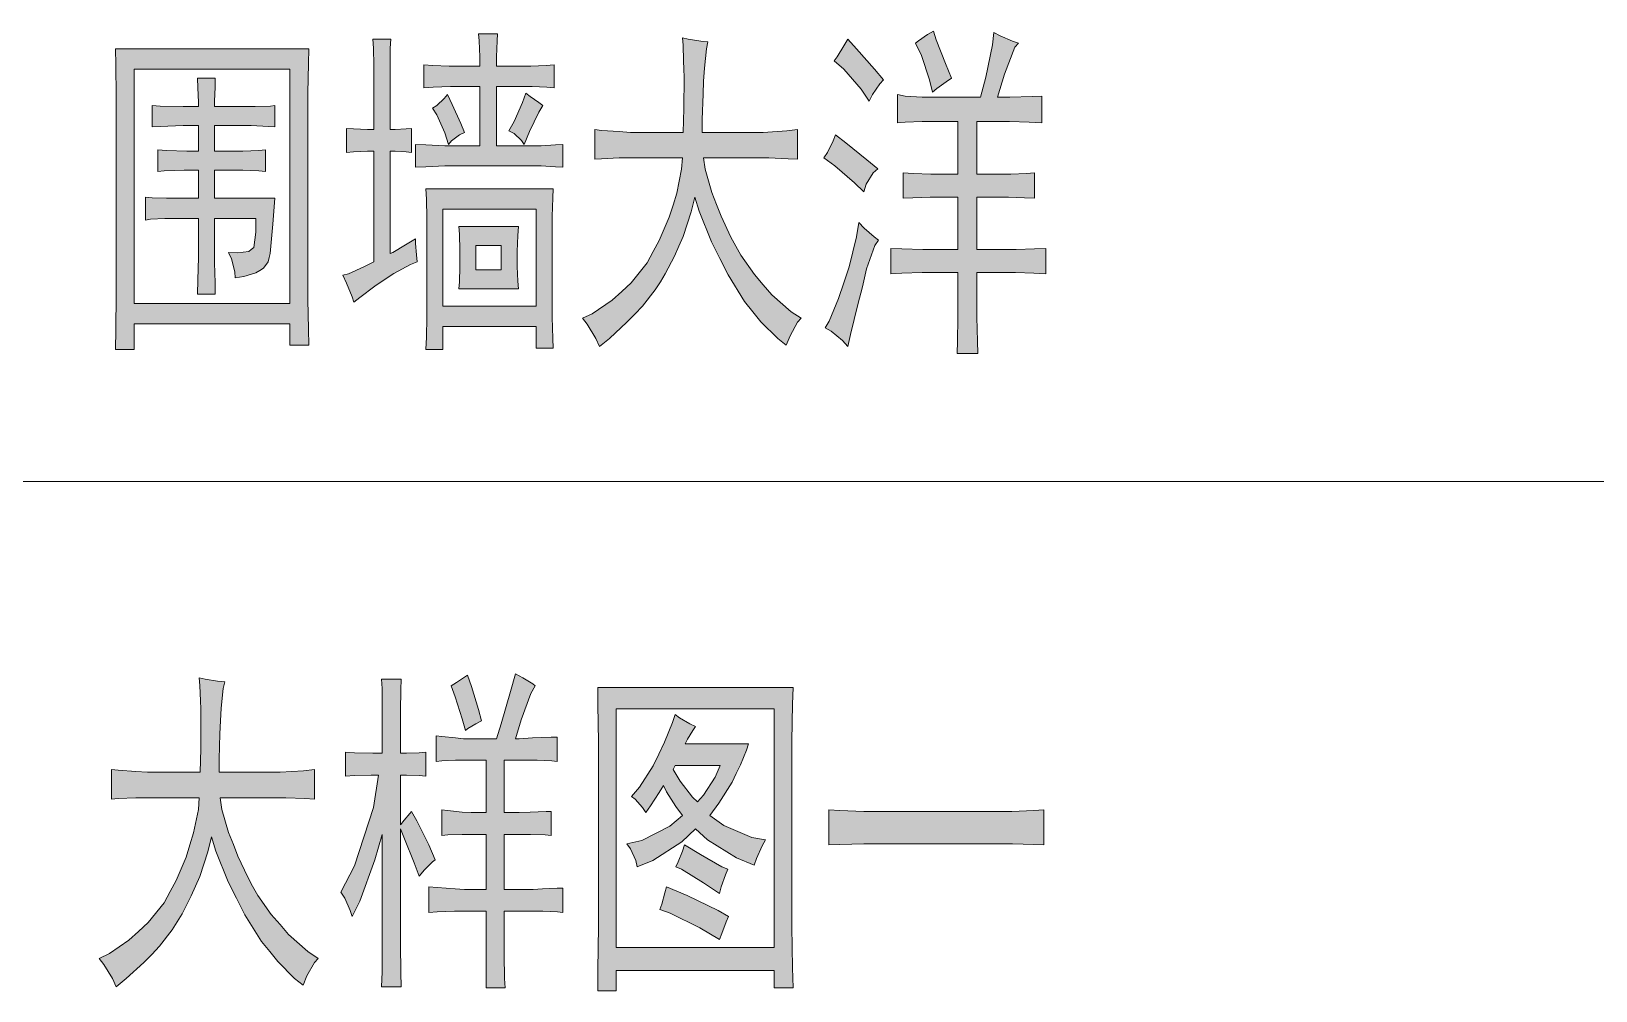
# Model space of a CAD drawing. Header units: millimetres. Extents: x 0 to 207, y 0 to 293.
# Drawn here: x 74.85 to 94.12, y 182.17 to 193.99 of the extents above; entities that cross this region are included whole.
import ezdxf

# ---------------------------------------------------------------- set-up
doc = ezdxf.new("R2010")
doc.units = ezdxf.units.MM

msp = doc.modelspace()

# ---------------------------------------------------------------- hatches: boundary and pattern name
h = msp.add_hatch(color=0)
h.dxf.hatch_style = 2
h.paths.add_polyline_path([(79.607833, 191.149111), (79.523167, 191.117361), (79.318556, 191.004472), (79.202139, 190.926861), (79.085722, 190.84925), (78.89875, 190.711667), (78.828194, 190.651694), (78.807028, 190.718722), (78.736472, 190.884528), (78.690611, 190.983306), (78.761167, 191.000944), (78.951667, 191.085611), (79.075139, 191.149111), (79.075139, 192.510833), (78.994, 192.510833), (78.824667, 192.503778), (78.736472, 192.496722), (78.736472, 192.793056), (78.824667, 192.786), (78.994, 192.778944), (79.075139, 192.778944), (79.075139, 193.459806), (79.075139, 193.565639), (79.068083, 193.780833), (79.061028, 193.890194), (79.283278, 193.890194), (79.276222, 193.780833), (79.272694, 193.565639), (79.272694, 193.459806), (79.272694, 192.778944), (79.336194, 192.778944), (79.47025, 192.786), (79.537278, 192.793056), (79.537278, 192.496722), (79.47025, 192.503778), (79.336194, 192.510833), (79.272694, 192.510833), (79.272694, 191.251417), (79.307972, 191.265528), (79.463194, 191.35725), (79.586667, 191.431333), (79.586667, 191.374889), (79.59725, 191.233778)])
h = msp.add_hatch(color=0)
h.dxf.hatch_style = 2
h.paths.add_polyline_path([(80.376889, 193.558583), (80.376889, 193.675), (80.369833, 193.872556), (80.362778, 193.957222), (80.595611, 193.957222), (80.592083, 193.872556), (80.585028, 193.675), (80.585028, 193.558583), (80.923694, 193.558583), (81.008361, 193.558583), (81.195333, 193.565639), (81.294111, 193.576222), (81.294111, 193.294), (81.202389, 193.301056), (81.022472, 193.308111), (80.934278, 193.308111), (80.585028, 193.308111), (80.585028, 192.577861), (81.050694, 192.577861), (81.135361, 192.577861), (81.31175, 192.588444), (81.399944, 192.5955), (81.399944, 192.313278), (81.31175, 192.320333), (81.135361, 192.330917), (81.050694, 192.330917), (80.048806, 192.330917), (79.9465, 192.330917), (79.713667, 192.320333), (79.586667, 192.313278), (79.586667, 192.5955), (79.713667, 192.588444), (79.9465, 192.577861), (80.048806, 192.577861), (80.376889, 192.577861), (80.376889, 193.308111), (80.108778, 193.308111), (80.017056, 193.308111), (79.805389, 193.301056), (79.688972, 193.294), (79.688972, 193.576222), (79.801861, 193.565639), (80.002944, 193.558583), (80.098194, 193.558583)])
h = msp.add_hatch(color=0)
h.dxf.hatch_style = 2
h.paths.add_polyline_path([(82.885139, 192.743667), (82.892194, 193.036472), (82.895722, 193.424528), (82.892194, 193.523306), (82.888667, 193.625611), (82.881611, 193.816111), (82.874556, 193.907833), (82.945111, 193.890194), (83.100333, 193.8655), (83.188528, 193.858444), (83.170889, 193.773778), (83.146194, 193.533889), (83.135611, 193.375139), (83.128556, 193.216389), (83.117972, 192.902417), (83.117972, 192.743667), (83.710639, 192.743667), (83.869389, 192.743667), (84.158667, 192.761306), (84.292722, 192.778944), (84.292722, 192.412056), (84.176306, 192.419111), (83.939944, 192.429694), (83.816472, 192.429694), (83.132083, 192.429694), (83.15325, 192.288583), (83.234389, 192.002833), (83.294361, 191.854667), (83.350806, 191.710028), (83.47075, 191.4525), (83.530722, 191.343139), (83.594222, 191.23025), (83.760028, 190.993889), (83.869389, 190.866889), (83.975222, 190.743417), (84.211583, 190.535278), (84.338583, 190.454139), (84.292722, 190.40475), (84.201, 190.238944), (84.151611, 190.122528), (84.049306, 190.203667), (83.841167, 190.411806), (83.742389, 190.535278), (83.640083, 190.662278), (83.435472, 190.990361), (83.333167, 191.191444), (83.230861, 191.396056), (83.079167, 191.773528), (83.02625, 191.946389), (82.980389, 191.766472), (82.881611, 191.463083), (82.828694, 191.343139), (82.775778, 191.219667), (82.662889, 191.000944), (82.602917, 190.902167), (82.539417, 190.803389), (82.384194, 190.602306), (82.288944, 190.503528), (82.190167, 190.40475), (81.974972, 190.203667), (81.8515, 190.104889), (81.805639, 190.203667), (81.699806, 190.380056), (81.643361, 190.454139), (81.763306, 190.510583), (82.006722, 190.676389), (82.126667, 190.78575), (82.243083, 190.891583), (82.440639, 191.138528), (82.514722, 191.276111), (82.588806, 191.413694), (82.712278, 191.699444), (82.758139, 191.847611), (82.804, 191.995778), (82.863972, 192.288583), (82.874556, 192.429694), (82.236028, 192.429694), (82.094917, 192.429694), (81.876194, 192.419111), (81.795056, 192.412056), (81.795056, 192.778944), (81.876194, 192.768361), (82.094917, 192.75425), (82.236028, 192.743667)])
h = msp.add_hatch(color=0)
h.dxf.hatch_style = 2
h.paths.add_polyline_path([(84.910083, 193.890194), (85.019444, 193.773778), (85.241694, 193.523306), (85.351056, 193.392778), (85.305194, 193.343389), (85.217, 193.209333), (85.174667, 193.128194), (85.075889, 193.276361), (84.860694, 193.523306), (84.744278, 193.625611), (84.779556, 193.675), (84.860694, 193.809056)])
h = msp.add_hatch(color=0)
h.dxf.hatch_style = 2
h.paths.add_polyline_path([(86.546972, 193.177583), (86.610472, 193.424528), (86.691611, 193.823167), (86.70925, 193.974861), (86.786861, 193.932528), (86.938556, 193.8655), (87.012639, 193.840806), (86.966778, 193.791417), (86.839778, 193.459806), (86.755111, 193.177583), (86.906806, 193.177583), (87.181972, 193.184639), (87.301917, 193.191694), (87.301917, 192.860083), (87.146694, 192.870667), (86.903278, 192.877722), (86.815083, 192.877722), (86.501111, 192.877722), (86.501111, 192.228611), (86.825667, 192.228611), (86.920917, 192.228611), (87.111417, 192.239194), (87.210194, 192.24625), (87.210194, 191.932278), (87.086722, 191.939333), (86.889167, 191.946389), (86.815083, 191.946389), (86.501111, 191.946389), (86.501111, 191.300806), (86.896222, 191.300806), (86.984417, 191.300806), (87.210194, 191.307861), (87.351306, 191.314917), (87.351306, 191.000944), (87.203139, 191.008), (86.977361, 191.018583), (86.896222, 191.018583), (86.501111, 191.018583), (86.501111, 190.619944), (86.501111, 190.46825), (86.508167, 190.171917), (86.511694, 190.020222), (86.257694, 190.020222), (86.261222, 190.171917), (86.268278, 190.461194), (86.268278, 190.602306), (86.268278, 191.018583), (85.943722, 191.018583), (85.827306, 191.018583), (85.576833, 191.008), (85.442778, 191.000944), (85.442778, 191.314917), (85.576833, 191.307861), (85.834361, 191.300806), (85.954306, 191.300806), (86.268278, 191.300806), (86.268278, 191.946389), (86.024861, 191.946389), (85.926083, 191.946389), (85.710889, 191.939333), (85.594472, 191.932278), (85.594472, 192.24625), (85.717944, 192.239194), (85.933139, 192.228611), (86.024861, 192.228611), (86.268278, 192.228611), (86.268278, 192.877722), (85.943722, 192.877722), (85.827306, 192.877722), (85.619167, 192.870667), (85.523917, 192.860083), (85.523917, 193.209333), (85.619167, 193.191694), (85.827306, 193.177583), (85.943722, 193.177583)])
h = msp.add_hatch(color=0)
h.dxf.hatch_style = 2
h.paths.add_polyline_path([(85.964889, 193.988972), (86.000167, 193.883139), (86.113056, 193.590333), (86.187139, 193.410417), (86.123639, 193.368083), (86.007222, 193.283417), (85.954306, 193.241083), (85.919028, 193.392778), (85.816722, 193.692639), (85.746167, 193.840806), (85.781444, 193.872556), (85.890806, 193.950167)])
h = msp.add_hatch(color=0)
h.paths.add_polyline_path([(78.270806, 193.773778), (78.267278, 193.590333), (78.260222, 193.226972), (78.260222, 193.043528), (78.260222, 190.852778), (78.260222, 190.686972), (78.267278, 190.320083), (78.270806, 190.122528), (78.037972, 190.122528), (78.037972, 190.387111), (76.122389, 190.387111), (76.122389, 190.069611), (75.889556, 190.069611), (75.896611, 190.313028), (75.900139, 190.743417), (75.900139, 190.933917), (75.900139, 193.011778), (75.900139, 193.191694), (75.896611, 193.576222), (75.889556, 193.773778)])
h.paths.add_polyline_path([(78.037972, 190.637583), (78.037972, 193.523306), (76.122389, 193.523306), (76.122389, 190.637583)])
h = msp.add_hatch(color=0)
h.dxf.hatch_style = 2
h.paths.add_polyline_path([(76.912611, 193.061167), (76.912611, 193.117611), (76.905556, 193.294), (76.902028, 193.410417), (77.12075, 193.410417), (77.117222, 193.301056), (77.110167, 193.128194), (77.110167, 193.061167), (77.47, 193.061167), (77.611111, 193.061167), (77.801611, 193.068222), (77.854528, 193.075278), (77.854528, 192.810694), (77.776917, 192.81775), (77.561722, 192.828333), (77.424139, 192.828333), (77.110167, 192.828333), (77.110167, 192.510833), (77.343, 192.510833), (77.459417, 192.510833), (77.656972, 192.521417), (77.738111, 192.528472), (77.738111, 192.263889), (77.656972, 192.270944), (77.459417, 192.278), (77.343, 192.278), (77.110167, 192.278), (77.110167, 191.932278), (77.854528, 191.932278), (77.829833, 191.614778), (77.794556, 191.251417), (77.783972, 191.202028), (77.773389, 191.149111), (77.713417, 191.0715), (77.667556, 191.043278), (77.621694, 191.015056), (77.47, 190.969194), (77.364167, 190.951556), (77.360639, 191.025639), (77.318306, 191.184389), (77.283028, 191.265528), (77.395917, 191.258472), (77.5335, 191.276111), (77.561722, 191.300806), (77.593472, 191.3255), (77.621694, 191.516), (77.621694, 191.681806), (77.110167, 191.681806), (77.110167, 191.233778), (77.110167, 191.135), (77.117222, 190.891583), (77.12075, 190.750472), (76.902028, 190.750472), (76.905556, 190.926861), (76.912611, 191.202028), (76.912611, 191.300806), (76.912611, 191.681806), (76.609222, 191.681806), (76.499861, 191.681806), (76.323472, 191.67475), (76.259972, 191.664167), (76.259972, 191.946389), (76.341111, 191.939333), (76.5175, 191.932278), (76.609222, 191.932278), (76.912611, 191.932278), (76.912611, 192.278), (76.736222, 192.278), (76.489278, 192.270944), (76.411667, 192.263889), (76.411667, 192.528472), (76.5175, 192.521417), (76.767972, 192.510833), (76.912611, 192.510833), (76.912611, 192.828333), (76.725639, 192.828333), (76.439889, 192.81775), (76.341111, 192.810694), (76.341111, 193.075278), (76.439889, 193.068222), (76.725639, 193.061167)])
h = msp.add_hatch(color=0)
h.dxf.hatch_style = 2
h.paths.add_polyline_path([(79.992361, 192.5955), (79.9465, 192.736611), (79.847722, 192.958861), (79.794806, 193.043528), (79.847722, 193.075278), (79.939444, 193.159944), (79.981778, 193.209333), (80.038222, 193.085861), (80.144056, 192.853028), (80.189917, 192.743667), (80.129944, 192.711917), (80.031167, 192.637833)])
h = msp.add_hatch(color=0)
h.dxf.hatch_style = 2
h.paths.add_polyline_path([(80.944861, 193.226972), (80.997778, 193.184639), (81.103611, 193.110556), (81.153, 193.075278), (81.107139, 192.994139), (80.990722, 192.75425), (80.923694, 192.5955), (80.891944, 192.644889), (80.800222, 192.729556), (80.736722, 192.761306), (80.800222, 192.877722), (80.906056, 193.110556)])
h = msp.add_hatch(color=0)
h.dxf.hatch_style = 2
h.paths.add_polyline_path([(84.758389, 192.711917), (84.885389, 192.613139), (85.146444, 192.405), (85.2805, 192.295639), (85.224056, 192.24625), (85.135861, 192.105139), (85.107639, 192.013417), (84.99475, 192.122778), (84.751333, 192.330917), (84.617278, 192.429694), (84.659611, 192.496722), (84.730167, 192.637833)])
h = msp.add_hatch(color=0)
h.paths.add_polyline_path([(81.071861, 190.08725), (81.071861, 190.351833), (79.921806, 190.351833), (79.921806, 190.069611), (79.713667, 190.069611), (79.720722, 190.221306), (79.72425, 190.46825), (79.72425, 190.570556), (79.72425, 191.583028), (79.72425, 191.688861), (79.720722, 191.921694), (79.713667, 192.048694), (81.283528, 192.048694), (81.276472, 191.939333), (81.269417, 191.7065), (81.269417, 191.583028), (81.269417, 190.619944), (81.269417, 190.46825), (81.276472, 190.203667), (81.283528, 190.08725)])
h.paths.add_polyline_path([(81.071861, 190.602306), (81.071861, 191.798222), (79.921806, 191.798222), (79.921806, 190.602306)])
h = msp.add_hatch(color=0)
h.paths.add_polyline_path([(80.853139, 191.583028), (80.846083, 191.473667), (80.839028, 191.276111), (80.839028, 191.184389), (80.839028, 191.092667), (80.846083, 190.909222), (80.853139, 190.8175), (80.119361, 190.8175), (80.126417, 190.902167), (80.133472, 191.085611), (80.133472, 191.184389), (80.133472, 191.290222), (80.126417, 191.491306), (80.119361, 191.583028)])
h.paths.add_polyline_path([(80.641472, 191.050333), (80.641472, 191.350194), (80.331028, 191.350194), (80.331028, 191.050333)])
h = msp.add_hatch(color=0)
h.dxf.hatch_style = 2
h.paths.add_polyline_path([(85.291083, 191.417222), (85.245222, 191.350194), (85.142917, 191.064444), (85.09, 190.842194), (85.033556, 190.623472), (84.945361, 190.253056), (84.910083, 190.104889), (84.846583, 190.178972), (84.705472, 190.295389), (84.631389, 190.337722), (84.680778, 190.418861), (84.797194, 190.697556), (84.860694, 190.891583), (84.927722, 191.089139), (85.019444, 191.456028), (85.047667, 191.632417), (85.111167, 191.565389), (85.234639, 191.456028)])
h = msp.add_hatch(color=0)
h.dxf.hatch_style = 2
h.paths.add_polyline_path([(76.933778, 184.862611), (76.940833, 185.151889), (76.944361, 185.543472), (76.940833, 185.64225), (76.937306, 185.741028), (76.93025, 185.931528), (76.923194, 186.02325), (76.99375, 186.009139), (77.148972, 185.984444), (77.237167, 185.973861), (77.219528, 185.892722), (77.194833, 185.649306), (77.18425, 185.494083), (77.177194, 185.335333), (77.166611, 185.021361), (77.166611, 184.862611), (77.759278, 184.862611), (77.918028, 184.862611), (78.207306, 184.88025), (78.341361, 184.894361), (78.341361, 184.531), (78.224944, 184.538056), (77.988583, 184.545111), (77.865111, 184.545111), (77.180722, 184.545111), (77.201889, 184.404), (77.283028, 184.11825), (77.343, 183.973611), (77.399444, 183.828972), (77.519389, 183.571444), (77.579361, 183.458556), (77.642861, 183.345667), (77.808667, 183.109306), (77.918028, 182.985833), (78.023861, 182.862361), (78.260222, 182.654222), (78.387222, 182.569556), (78.341361, 182.520167), (78.249639, 182.354361), (78.203778, 182.237944), (78.097944, 182.322611), (77.889806, 182.53075), (77.791028, 182.654222), (77.688722, 182.777694), (77.484111, 183.105778), (77.381806, 183.310389), (77.2795, 183.511472), (77.127806, 183.888944), (77.074889, 184.065333), (77.029028, 183.881889), (76.93025, 183.5785), (76.877333, 183.458556), (76.824417, 183.338611), (76.711528, 183.119889), (76.651556, 183.017583), (76.588056, 182.918806), (76.432833, 182.72125), (76.337583, 182.618944), (76.242333, 182.520167), (76.023611, 182.322611), (75.900139, 182.220306), (75.854278, 182.322611), (75.748444, 182.495472), (75.692, 182.569556), (75.815472, 182.629528), (76.055361, 182.795333), (76.175306, 182.901167), (76.291722, 183.010528), (76.489278, 183.253944), (76.563361, 183.391528), (76.637444, 183.529111), (76.760917, 183.814861), (76.806778, 183.966556), (76.852639, 184.114722), (76.912611, 184.404), (76.923194, 184.545111), (76.284667, 184.545111), (76.143556, 184.545111), (75.924833, 184.538056), (75.843694, 184.531), (75.843694, 184.894361), (75.924833, 184.887306), (76.143556, 184.869667), (76.284667, 184.862611)])
h = msp.add_hatch(color=0)
h.dxf.hatch_style = 2
h.paths.add_polyline_path([(79.177444, 185.494083), (79.177444, 185.635194), (79.173917, 185.892722), (79.166861, 186.009139), (79.410278, 186.009139), (79.40675, 185.875083), (79.399694, 185.617556), (79.399694, 185.494083), (79.399694, 185.095444), (79.473778, 185.095444), (79.632528, 185.1025), (79.713667, 185.109556), (79.713667, 184.813222), (79.632528, 184.820278), (79.473778, 184.827333), (79.399694, 184.827333), (79.399694, 184.2135), (79.445556, 184.273472), (79.516111, 184.354611), (79.537278, 184.379306), (79.604306, 184.262889), (79.748944, 183.966556), (79.830083, 183.783111), (79.794806, 183.758417), (79.696028, 183.659639), (79.632528, 183.582028), (79.569028, 183.747833), (79.452611, 184.040639), (79.399694, 184.164111), (79.399694, 182.918806), (79.399694, 182.745944), (79.40675, 182.396694), (79.410278, 182.220306), (79.166861, 182.220306), (79.173917, 182.40375), (79.177444, 182.753), (79.177444, 182.918806), (79.177444, 184.097083), (79.085722, 183.783111), (78.89875, 183.275111), (78.807028, 183.084611), (78.782333, 183.158694), (78.715306, 183.310389), (78.665917, 183.384472), (78.83525, 183.709028), (79.068083, 184.428694), (79.131583, 184.827333), (79.039861, 184.827333), (78.83525, 184.820278), (78.725889, 184.813222), (78.725889, 185.109556), (78.83525, 185.1025), (79.061028, 185.095444), (79.177444, 185.095444)])
h = msp.add_hatch(color=0)
h.dxf.hatch_style = 2
h.paths.add_polyline_path([(80.585028, 185.275361), (80.641472, 185.458806), (80.757889, 185.857444), (80.817861, 186.072639), (80.909583, 186.02325), (81.033056, 185.949167), (81.061278, 185.924472), (81.008361, 185.83275), (80.888417, 185.508194), (80.817861, 185.275361), (80.863722, 185.275361), (81.026, 185.285944), (81.258833, 185.293), (81.329389, 185.293), (81.329389, 184.993139), (81.265889, 185.003722), (81.085972, 185.010778), (80.969556, 185.010778), (80.67675, 185.010778), (80.67675, 184.365194), (80.863722, 184.365194), (80.997778, 184.37225), (81.195333, 184.379306), (81.258833, 184.379306), (81.258833, 184.082972), (81.18475, 184.090028), (81.004833, 184.097083), (80.899, 184.097083), (80.67675, 184.097083), (80.67675, 183.416222), (81.036583, 183.416222), (81.149472, 183.426806), (81.329389, 183.433861), (81.399944, 183.433861), (81.399944, 183.134), (81.336444, 183.144583), (81.153, 183.151639), (81.036583, 183.151639), (80.67675, 183.151639), (80.67675, 182.78475), (80.67675, 182.611889), (80.683806, 182.322611), (80.690861, 182.206194), (80.458028, 182.206194), (80.458028, 183.151639), (80.179333, 183.151639), (80.066444, 183.151639), (79.85125, 183.144583), (79.748944, 183.134), (79.748944, 183.4515), (79.85125, 183.440917), (80.0735, 183.426806), (80.189917, 183.416222), (80.458028, 183.416222), (80.458028, 184.097083), (80.260472, 184.097083), (80.161694, 184.097083), (79.985306, 184.090028), (79.911222, 184.082972), (79.911222, 184.396944), (79.981778, 184.389889), (80.161694, 184.37225), (80.271056, 184.365194), (80.458028, 184.365194), (80.458028, 185.010778), (80.179333, 185.010778), (80.080556, 185.010778), (79.911222, 185.003722), (79.840667, 184.993139), (79.840667, 185.310639), (79.911222, 185.303583), (80.080556, 185.285944), (80.179333, 185.275361)])
h = msp.add_hatch(color=0)
h.dxf.hatch_style = 2
h.paths.add_polyline_path([(80.225194, 186.058528), (80.278111, 185.917417), (80.362778, 185.635194), (80.398056, 185.494083), (80.331028, 185.458806), (80.23225, 185.402361), (80.2005, 185.377667), (80.161694, 185.518778), (80.0735, 185.790417), (80.027639, 185.924472), (80.091139, 185.966806), (80.189917, 186.033833)])
h = msp.add_hatch(color=0)
h.paths.add_polyline_path([(84.236278, 185.906833), (84.229222, 185.702222), (84.222167, 185.243611), (84.222167, 184.993139), (84.222167, 183.218667), (84.222167, 182.961139), (84.229222, 182.453139), (84.236278, 182.206194), (84.003444, 182.206194), (84.003444, 182.421389), (82.059639, 182.421389), (82.059639, 182.170917), (81.830333, 182.170917), (81.833861, 182.428444), (81.840917, 182.961139), (81.840917, 183.236306), (81.840917, 184.993139), (81.840917, 185.236556), (81.833861, 185.691639), (81.830333, 185.906833)])
h.paths.add_polyline_path([(84.003444, 182.703611), (84.003444, 185.64225), (82.059639, 185.64225), (82.059639, 182.703611)])
h = msp.add_hatch(color=0)
h.paths.add_polyline_path([(83.036833, 185.427056), (83.001556, 185.377667), (82.938056, 185.268306), (82.909833, 185.211861), (83.689472, 185.211861), (83.664778, 185.13425), (83.590694, 184.954333), (83.537778, 184.844972), (83.484861, 184.739139), (83.322583, 184.481611), (83.213222, 184.329917), (83.386083, 184.206444), (83.728278, 184.058278), (83.897611, 184.030056), (83.855278, 183.955972), (83.78825, 183.80075), (83.7565, 183.716083), (83.541306, 183.807806), (83.181472, 184.030056), (83.036833, 184.164111), (82.8675, 184.005361), (82.507667, 183.776056), (82.317167, 183.698444), (82.299528, 183.776056), (82.236028, 183.917167), (82.190167, 183.980667), (82.373611, 184.023), (82.719333, 184.199389), (82.874556, 184.329917), (82.793417, 184.439278), (82.677, 184.622722), (82.641722, 184.696806), (82.588806, 184.612139), (82.479444, 184.446333), (82.423, 184.365194), (82.380667, 184.428694), (82.292472, 184.531), (82.246611, 184.56275), (82.345389, 184.679167), (82.514722, 184.940222), (82.585278, 185.084861), (82.652306, 185.233028), (82.751083, 185.476444), (82.782833, 185.575222), (82.839278, 185.532889), (82.966278, 185.458806)])
h.paths.add_polyline_path([(82.758139, 184.894361), (82.846333, 184.75325), (82.998028, 184.555694), (83.061528, 184.495722), (83.135611, 184.580389), (83.276722, 184.802639), (83.340222, 184.94375), (82.782833, 184.94375)])
h = msp.add_hatch(color=0)
h.dxf.hatch_style = 2
h.paths.add_polyline_path([(86.779806, 184.379306), (86.9315, 184.379306), (87.203139, 184.389889), (87.326611, 184.396944), (87.326611, 183.966556), (87.203139, 183.973611), (86.938556, 183.980667), (86.790389, 183.980667), (85.255806, 183.980667), (85.107639, 183.980667), (84.814833, 183.973611), (84.67725, 183.966556), (84.67725, 184.396944), (84.814833, 184.389889), (85.107639, 184.379306), (85.255806, 184.379306)])
h = msp.add_hatch(color=0)
h.dxf.hatch_style = 2
h.paths.add_polyline_path([(82.89925, 183.966556), (83.096806, 183.850139), (83.361389, 183.698444), (83.431944, 183.666694), (83.403722, 183.599667), (83.350806, 183.4515), (83.329639, 183.366833), (83.132083, 183.500889), (82.863972, 183.666694), (82.793417, 183.698444), (82.821639, 183.758417), (82.874556, 183.888944)])
h = msp.add_hatch(color=0)
h.dxf.hatch_style = 2
h.paths.add_polyline_path([(82.677, 183.4515), (82.934528, 183.342139), (83.315528, 183.158694), (83.442528, 183.084611), (83.414306, 183.017583), (83.357861, 182.876472), (83.329639, 182.802389), (83.08975, 182.9435), (82.722861, 183.126944), (82.595861, 183.169278), (82.620556, 183.236306), (82.659361, 183.377417)])

# ---------------------------------------------------------------- linework, layer by layer
at = {"color": 0, "lineweight": 0}
for points in [[(79.607833, 191.149111), (79.523167, 191.117361), (79.318556, 191.004472), (79.202139, 190.926861), (79.085722, 190.84925), (78.89875, 190.711667), (78.828194, 190.651694), (78.807028, 190.718722), (78.736472, 190.884528), (78.690611, 190.983306), (78.761167, 191.000944), (78.951667, 191.085611), (79.075139, 191.149111), (79.075139, 192.510833), (78.994, 192.510833), (78.824667, 192.503778), (78.736472, 192.496722), (78.736472, 192.793056), (78.824667, 192.786), (78.994, 192.778944), (79.075139, 192.778944), (79.075139, 193.459806), (79.075139, 193.565639), (79.068083, 193.780833), (79.061028, 193.890194), (79.283278, 193.890194), (79.276222, 193.780833), (79.272694, 193.565639), (79.272694, 193.459806), (79.272694, 192.778944), (79.336194, 192.778944), (79.47025, 192.786), (79.537278, 192.793056), (79.537278, 192.496722), (79.47025, 192.503778), (79.336194, 192.510833), (79.272694, 192.510833), (79.272694, 191.251417), (79.307972, 191.265528), (79.463194, 191.35725), (79.586667, 191.431333), (79.586667, 191.374889), (79.59725, 191.233778)], [(80.376889, 193.558583), (80.376889, 193.675), (80.369833, 193.872556), (80.362778, 193.957222), (80.595611, 193.957222), (80.592083, 193.872556), (80.585028, 193.675), (80.585028, 193.558583), (80.923694, 193.558583), (81.008361, 193.558583), (81.195333, 193.565639), (81.294111, 193.576222), (81.294111, 193.294), (81.202389, 193.301056), (81.022472, 193.308111), (80.934278, 193.308111), (80.585028, 193.308111), (80.585028, 192.577861), (81.050694, 192.577861), (81.135361, 192.577861), (81.31175, 192.588444), (81.399944, 192.5955), (81.399944, 192.313278), (81.31175, 192.320333), (81.135361, 192.330917), (81.050694, 192.330917), (80.048806, 192.330917), (79.9465, 192.330917), (79.713667, 192.320333), (79.586667, 192.313278), (79.586667, 192.5955), (79.713667, 192.588444), (79.9465, 192.577861), (80.048806, 192.577861), (80.376889, 192.577861), (80.376889, 193.308111), (80.108778, 193.308111), (80.017056, 193.308111), (79.805389, 193.301056), (79.688972, 193.294), (79.688972, 193.576222), (79.801861, 193.565639), (80.002944, 193.558583), (80.098194, 193.558583)], [(82.885139, 192.743667), (82.892194, 193.036472), (82.895722, 193.424528), (82.892194, 193.523306), (82.888667, 193.625611), (82.881611, 193.816111), (82.874556, 193.907833), (82.945111, 193.890194), (83.100333, 193.8655), (83.188528, 193.858444), (83.170889, 193.773778), (83.146194, 193.533889), (83.135611, 193.375139), (83.128556, 193.216389), (83.117972, 192.902417), (83.117972, 192.743667), (83.710639, 192.743667), (83.869389, 192.743667), (84.158667, 192.761306), (84.292722, 192.778944), (84.292722, 192.412056), (84.176306, 192.419111), (83.939944, 192.429694), (83.816472, 192.429694), (83.132083, 192.429694), (83.15325, 192.288583), (83.234389, 192.002833), (83.294361, 191.854667), (83.350806, 191.710028), (83.47075, 191.4525), (83.530722, 191.343139), (83.594222, 191.23025), (83.760028, 190.993889), (83.869389, 190.866889), (83.975222, 190.743417), (84.211583, 190.535278), (84.338583, 190.454139), (84.292722, 190.40475), (84.201, 190.238944), (84.151611, 190.122528), (84.049306, 190.203667), (83.841167, 190.411806), (83.742389, 190.535278), (83.640083, 190.662278), (83.435472, 190.990361), (83.333167, 191.191444), (83.230861, 191.396056), (83.079167, 191.773528), (83.02625, 191.946389), (82.980389, 191.766472), (82.881611, 191.463083), (82.828694, 191.343139), (82.775778, 191.219667), (82.662889, 191.000944), (82.602917, 190.902167), (82.539417, 190.803389), (82.384194, 190.602306), (82.288944, 190.503528), (82.190167, 190.40475), (81.974972, 190.203667), (81.8515, 190.104889), (81.805639, 190.203667), (81.699806, 190.380056), (81.643361, 190.454139), (81.763306, 190.510583), (82.006722, 190.676389), (82.126667, 190.78575), (82.243083, 190.891583), (82.440639, 191.138528), (82.514722, 191.276111), (82.588806, 191.413694), (82.712278, 191.699444), (82.758139, 191.847611), (82.804, 191.995778), (82.863972, 192.288583), (82.874556, 192.429694), (82.236028, 192.429694), (82.094917, 192.429694), (81.876194, 192.419111), (81.795056, 192.412056), (81.795056, 192.778944), (81.876194, 192.768361), (82.094917, 192.75425), (82.236028, 192.743667)], [(84.910083, 193.890194), (85.019444, 193.773778), (85.241694, 193.523306), (85.351056, 193.392778), (85.305194, 193.343389), (85.217, 193.209333), (85.174667, 193.128194), (85.075889, 193.276361), (84.860694, 193.523306), (84.744278, 193.625611), (84.779556, 193.675), (84.860694, 193.809056)], [(86.546972, 193.177583), (86.610472, 193.424528), (86.691611, 193.823167), (86.70925, 193.974861), (86.786861, 193.932528), (86.938556, 193.8655), (87.012639, 193.840806), (86.966778, 193.791417), (86.839778, 193.459806), (86.755111, 193.177583), (86.906806, 193.177583), (87.181972, 193.184639), (87.301917, 193.191694), (87.301917, 192.860083), (87.146694, 192.870667), (86.903278, 192.877722), (86.815083, 192.877722), (86.501111, 192.877722), (86.501111, 192.228611), (86.825667, 192.228611), (86.920917, 192.228611), (87.111417, 192.239194), (87.210194, 192.24625), (87.210194, 191.932278), (87.086722, 191.939333), (86.889167, 191.946389), (86.815083, 191.946389), (86.501111, 191.946389), (86.501111, 191.300806), (86.896222, 191.300806), (86.984417, 191.300806), (87.210194, 191.307861), (87.351306, 191.314917), (87.351306, 191.000944), (87.203139, 191.008), (86.977361, 191.018583), (86.896222, 191.018583), (86.501111, 191.018583), (86.501111, 190.619944), (86.501111, 190.46825), (86.508167, 190.171917), (86.511694, 190.020222), (86.257694, 190.020222), (86.261222, 190.171917), (86.268278, 190.461194), (86.268278, 190.602306), (86.268278, 191.018583), (85.943722, 191.018583), (85.827306, 191.018583), (85.576833, 191.008), (85.442778, 191.000944), (85.442778, 191.314917), (85.576833, 191.307861), (85.834361, 191.300806), (85.954306, 191.300806), (86.268278, 191.300806), (86.268278, 191.946389), (86.024861, 191.946389), (85.926083, 191.946389), (85.710889, 191.939333), (85.594472, 191.932278), (85.594472, 192.24625), (85.717944, 192.239194), (85.933139, 192.228611), (86.024861, 192.228611), (86.268278, 192.228611), (86.268278, 192.877722), (85.943722, 192.877722), (85.827306, 192.877722), (85.619167, 192.870667), (85.523917, 192.860083), (85.523917, 193.209333), (85.619167, 193.191694), (85.827306, 193.177583), (85.943722, 193.177583)], [(85.964889, 193.988972), (86.000167, 193.883139), (86.113056, 193.590333), (86.187139, 193.410417), (86.123639, 193.368083), (86.007222, 193.283417), (85.954306, 193.241083), (85.919028, 193.392778), (85.816722, 193.692639), (85.746167, 193.840806), (85.781444, 193.872556), (85.890806, 193.950167)], [(78.270806, 193.773778), (78.267278, 193.590333), (78.260222, 193.226972), (78.260222, 193.043528), (78.260222, 190.852778), (78.260222, 190.686972), (78.267278, 190.320083), (78.270806, 190.122528), (78.037972, 190.122528), (78.037972, 190.387111), (76.122389, 190.387111), (76.122389, 190.069611), (75.889556, 190.069611), (75.896611, 190.313028), (75.900139, 190.743417), (75.900139, 190.933917), (75.900139, 193.011778), (75.900139, 193.191694), (75.896611, 193.576222), (75.889556, 193.773778)], [(78.037972, 190.637583), (78.037972, 193.523306), (76.122389, 193.523306), (76.122389, 190.637583)], [(76.912611, 193.061167), (76.912611, 193.117611), (76.905556, 193.294), (76.902028, 193.410417), (77.12075, 193.410417), (77.117222, 193.301056), (77.110167, 193.128194), (77.110167, 193.061167), (77.47, 193.061167), (77.611111, 193.061167), (77.801611, 193.068222), (77.854528, 193.075278), (77.854528, 192.810694), (77.776917, 192.81775), (77.561722, 192.828333), (77.424139, 192.828333), (77.110167, 192.828333), (77.110167, 192.510833), (77.343, 192.510833), (77.459417, 192.510833), (77.656972, 192.521417), (77.738111, 192.528472), (77.738111, 192.263889), (77.656972, 192.270944), (77.459417, 192.278), (77.343, 192.278), (77.110167, 192.278), (77.110167, 191.932278), (77.854528, 191.932278), (77.829833, 191.614778), (77.794556, 191.251417), (77.783972, 191.202028), (77.773389, 191.149111), (77.713417, 191.0715), (77.667556, 191.043278), (77.621694, 191.015056), (77.47, 190.969194), (77.364167, 190.951556), (77.360639, 191.025639), (77.318306, 191.184389), (77.283028, 191.265528), (77.395917, 191.258472), (77.5335, 191.276111), (77.561722, 191.300806), (77.593472, 191.3255), (77.621694, 191.516), (77.621694, 191.681806), (77.110167, 191.681806), (77.110167, 191.233778), (77.110167, 191.135), (77.117222, 190.891583), (77.12075, 190.750472), (76.902028, 190.750472), (76.905556, 190.926861), (76.912611, 191.202028), (76.912611, 191.300806), (76.912611, 191.681806), (76.609222, 191.681806), (76.499861, 191.681806), (76.323472, 191.67475), (76.259972, 191.664167), (76.259972, 191.946389), (76.341111, 191.939333), (76.5175, 191.932278), (76.609222, 191.932278), (76.912611, 191.932278), (76.912611, 192.278), (76.736222, 192.278), (76.489278, 192.270944), (76.411667, 192.263889), (76.411667, 192.528472), (76.5175, 192.521417), (76.767972, 192.510833), (76.912611, 192.510833), (76.912611, 192.828333), (76.725639, 192.828333), (76.439889, 192.81775), (76.341111, 192.810694), (76.341111, 193.075278), (76.439889, 193.068222), (76.725639, 193.061167)], [(79.992361, 192.5955), (79.9465, 192.736611), (79.847722, 192.958861), (79.794806, 193.043528), (79.847722, 193.075278), (79.939444, 193.159944), (79.981778, 193.209333), (80.038222, 193.085861), (80.144056, 192.853028), (80.189917, 192.743667), (80.129944, 192.711917), (80.031167, 192.637833)], [(80.944861, 193.226972), (80.997778, 193.184639), (81.103611, 193.110556), (81.153, 193.075278), (81.107139, 192.994139), (80.990722, 192.75425), (80.923694, 192.5955), (80.891944, 192.644889), (80.800222, 192.729556), (80.736722, 192.761306), (80.800222, 192.877722), (80.906056, 193.110556)], [(84.758389, 192.711917), (84.885389, 192.613139), (85.146444, 192.405), (85.2805, 192.295639), (85.224056, 192.24625), (85.135861, 192.105139), (85.107639, 192.013417), (84.99475, 192.122778), (84.751333, 192.330917), (84.617278, 192.429694), (84.659611, 192.496722), (84.730167, 192.637833)], [(81.071861, 190.08725), (81.071861, 190.351833), (79.921806, 190.351833), (79.921806, 190.069611), (79.713667, 190.069611), (79.720722, 190.221306), (79.72425, 190.46825), (79.72425, 190.570556), (79.72425, 191.583028), (79.72425, 191.688861), (79.720722, 191.921694), (79.713667, 192.048694), (81.283528, 192.048694), (81.276472, 191.939333), (81.269417, 191.7065), (81.269417, 191.583028), (81.269417, 190.619944), (81.269417, 190.46825), (81.276472, 190.203667), (81.283528, 190.08725)], [(81.071861, 190.602306), (81.071861, 191.798222), (79.921806, 191.798222), (79.921806, 190.602306)], [(80.853139, 191.583028), (80.846083, 191.473667), (80.839028, 191.276111), (80.839028, 191.184389), (80.839028, 191.092667), (80.846083, 190.909222), (80.853139, 190.8175), (80.119361, 190.8175), (80.126417, 190.902167), (80.133472, 191.085611), (80.133472, 191.184389), (80.133472, 191.290222), (80.126417, 191.491306), (80.119361, 191.583028)], [(85.291083, 191.417222), (85.245222, 191.350194), (85.142917, 191.064444), (85.09, 190.842194), (85.033556, 190.623472), (84.945361, 190.253056), (84.910083, 190.104889), (84.846583, 190.178972), (84.705472, 190.295389), (84.631389, 190.337722), (84.680778, 190.418861), (84.797194, 190.697556), (84.860694, 190.891583), (84.927722, 191.089139), (85.019444, 191.456028), (85.047667, 191.632417), (85.111167, 191.565389), (85.234639, 191.456028)], [(80.641472, 191.050333), (80.641472, 191.350194), (80.331028, 191.350194), (80.331028, 191.050333)], [(76.933778, 184.862611), (76.940833, 185.151889), (76.944361, 185.543472), (76.940833, 185.64225), (76.937306, 185.741028), (76.93025, 185.931528), (76.923194, 186.02325), (76.99375, 186.009139), (77.148972, 185.984444), (77.237167, 185.973861), (77.219528, 185.892722), (77.194833, 185.649306), (77.18425, 185.494083), (77.177194, 185.335333), (77.166611, 185.021361), (77.166611, 184.862611), (77.759278, 184.862611), (77.918028, 184.862611), (78.207306, 184.88025), (78.341361, 184.894361), (78.341361, 184.531), (78.224944, 184.538056), (77.988583, 184.545111), (77.865111, 184.545111), (77.180722, 184.545111), (77.201889, 184.404), (77.283028, 184.11825), (77.343, 183.973611), (77.399444, 183.828972), (77.519389, 183.571444), (77.579361, 183.458556), (77.642861, 183.345667), (77.808667, 183.109306), (77.918028, 182.985833), (78.023861, 182.862361), (78.260222, 182.654222), (78.387222, 182.569556), (78.341361, 182.520167), (78.249639, 182.354361), (78.203778, 182.237944), (78.097944, 182.322611), (77.889806, 182.53075), (77.791028, 182.654222), (77.688722, 182.777694), (77.484111, 183.105778), (77.381806, 183.310389), (77.2795, 183.511472), (77.127806, 183.888944), (77.074889, 184.065333), (77.029028, 183.881889), (76.93025, 183.5785), (76.877333, 183.458556), (76.824417, 183.338611), (76.711528, 183.119889), (76.651556, 183.017583), (76.588056, 182.918806), (76.432833, 182.72125), (76.337583, 182.618944), (76.242333, 182.520167), (76.023611, 182.322611), (75.900139, 182.220306), (75.854278, 182.322611), (75.748444, 182.495472), (75.692, 182.569556), (75.815472, 182.629528), (76.055361, 182.795333), (76.175306, 182.901167), (76.291722, 183.010528), (76.489278, 183.253944), (76.563361, 183.391528), (76.637444, 183.529111), (76.760917, 183.814861), (76.806778, 183.966556), (76.852639, 184.114722), (76.912611, 184.404), (76.923194, 184.545111), (76.284667, 184.545111), (76.143556, 184.545111), (75.924833, 184.538056), (75.843694, 184.531), (75.843694, 184.894361), (75.924833, 184.887306), (76.143556, 184.869667), (76.284667, 184.862611)], [(79.177444, 185.494083), (79.177444, 185.635194), (79.173917, 185.892722), (79.166861, 186.009139), (79.410278, 186.009139), (79.40675, 185.875083), (79.399694, 185.617556), (79.399694, 185.494083), (79.399694, 185.095444), (79.473778, 185.095444), (79.632528, 185.1025), (79.713667, 185.109556), (79.713667, 184.813222), (79.632528, 184.820278), (79.473778, 184.827333), (79.399694, 184.827333), (79.399694, 184.2135), (79.445556, 184.273472), (79.516111, 184.354611), (79.537278, 184.379306), (79.604306, 184.262889), (79.748944, 183.966556), (79.830083, 183.783111), (79.794806, 183.758417), (79.696028, 183.659639), (79.632528, 183.582028), (79.569028, 183.747833), (79.452611, 184.040639), (79.399694, 184.164111), (79.399694, 182.918806), (79.399694, 182.745944), (79.40675, 182.396694), (79.410278, 182.220306), (79.166861, 182.220306), (79.173917, 182.40375), (79.177444, 182.753), (79.177444, 182.918806), (79.177444, 184.097083), (79.085722, 183.783111), (78.89875, 183.275111), (78.807028, 183.084611), (78.782333, 183.158694), (78.715306, 183.310389), (78.665917, 183.384472), (78.83525, 183.709028), (79.068083, 184.428694), (79.131583, 184.827333), (79.039861, 184.827333), (78.83525, 184.820278), (78.725889, 184.813222), (78.725889, 185.109556), (78.83525, 185.1025), (79.061028, 185.095444), (79.177444, 185.095444)], [(80.585028, 185.275361), (80.641472, 185.458806), (80.757889, 185.857444), (80.817861, 186.072639), (80.909583, 186.02325), (81.033056, 185.949167), (81.061278, 185.924472), (81.008361, 185.83275), (80.888417, 185.508194), (80.817861, 185.275361), (80.863722, 185.275361), (81.026, 185.285944), (81.258833, 185.293), (81.329389, 185.293), (81.329389, 184.993139), (81.265889, 185.003722), (81.085972, 185.010778), (80.969556, 185.010778), (80.67675, 185.010778), (80.67675, 184.365194), (80.863722, 184.365194), (80.997778, 184.37225), (81.195333, 184.379306), (81.258833, 184.379306), (81.258833, 184.082972), (81.18475, 184.090028), (81.004833, 184.097083), (80.899, 184.097083), (80.67675, 184.097083), (80.67675, 183.416222), (81.036583, 183.416222), (81.149472, 183.426806), (81.329389, 183.433861), (81.399944, 183.433861), (81.399944, 183.134), (81.336444, 183.144583), (81.153, 183.151639), (81.036583, 183.151639), (80.67675, 183.151639), (80.67675, 182.78475), (80.67675, 182.611889), (80.683806, 182.322611), (80.690861, 182.206194), (80.458028, 182.206194), (80.458028, 183.151639), (80.179333, 183.151639), (80.066444, 183.151639), (79.85125, 183.144583), (79.748944, 183.134), (79.748944, 183.4515), (79.85125, 183.440917), (80.0735, 183.426806), (80.189917, 183.416222), (80.458028, 183.416222), (80.458028, 184.097083), (80.260472, 184.097083), (80.161694, 184.097083), (79.985306, 184.090028), (79.911222, 184.082972), (79.911222, 184.396944), (79.981778, 184.389889), (80.161694, 184.37225), (80.271056, 184.365194), (80.458028, 184.365194), (80.458028, 185.010778), (80.179333, 185.010778), (80.080556, 185.010778), (79.911222, 185.003722), (79.840667, 184.993139), (79.840667, 185.310639), (79.911222, 185.303583), (80.080556, 185.285944), (80.179333, 185.275361)], [(80.225194, 186.058528), (80.278111, 185.917417), (80.362778, 185.635194), (80.398056, 185.494083), (80.331028, 185.458806), (80.23225, 185.402361), (80.2005, 185.377667), (80.161694, 185.518778), (80.0735, 185.790417), (80.027639, 185.924472), (80.091139, 185.966806), (80.189917, 186.033833)], [(84.236278, 185.906833), (84.229222, 185.702222), (84.222167, 185.243611), (84.222167, 184.993139), (84.222167, 183.218667), (84.222167, 182.961139), (84.229222, 182.453139), (84.236278, 182.206194), (84.003444, 182.206194), (84.003444, 182.421389), (82.059639, 182.421389), (82.059639, 182.170917), (81.830333, 182.170917), (81.833861, 182.428444), (81.840917, 182.961139), (81.840917, 183.236306), (81.840917, 184.993139), (81.840917, 185.236556), (81.833861, 185.691639), (81.830333, 185.906833)], [(84.003444, 182.703611), (84.003444, 185.64225), (82.059639, 185.64225), (82.059639, 182.703611)], [(83.036833, 185.427056), (83.001556, 185.377667), (82.938056, 185.268306), (82.909833, 185.211861), (83.689472, 185.211861), (83.664778, 185.13425), (83.590694, 184.954333), (83.537778, 184.844972), (83.484861, 184.739139), (83.322583, 184.481611), (83.213222, 184.329917), (83.386083, 184.206444), (83.728278, 184.058278), (83.897611, 184.030056), (83.855278, 183.955972), (83.78825, 183.80075), (83.7565, 183.716083), (83.541306, 183.807806), (83.181472, 184.030056), (83.036833, 184.164111), (82.8675, 184.005361), (82.507667, 183.776056), (82.317167, 183.698444), (82.299528, 183.776056), (82.236028, 183.917167), (82.190167, 183.980667), (82.373611, 184.023), (82.719333, 184.199389), (82.874556, 184.329917), (82.793417, 184.439278), (82.677, 184.622722), (82.641722, 184.696806), (82.588806, 184.612139), (82.479444, 184.446333), (82.423, 184.365194), (82.380667, 184.428694), (82.292472, 184.531), (82.246611, 184.56275), (82.345389, 184.679167), (82.514722, 184.940222), (82.585278, 185.084861), (82.652306, 185.233028), (82.751083, 185.476444), (82.782833, 185.575222), (82.839278, 185.532889), (82.966278, 185.458806)], [(82.758139, 184.894361), (82.846333, 184.75325), (82.998028, 184.555694), (83.061528, 184.495722), (83.135611, 184.580389), (83.276722, 184.802639), (83.340222, 184.94375), (82.782833, 184.94375)], [(86.779806, 184.379306), (86.9315, 184.379306), (87.203139, 184.389889), (87.326611, 184.396944), (87.326611, 183.966556), (87.203139, 183.973611), (86.938556, 183.980667), (86.790389, 183.980667), (85.255806, 183.980667), (85.107639, 183.980667), (84.814833, 183.973611), (84.67725, 183.966556), (84.67725, 184.396944), (84.814833, 184.389889), (85.107639, 184.379306), (85.255806, 184.379306)], [(82.89925, 183.966556), (83.096806, 183.850139), (83.361389, 183.698444), (83.431944, 183.666694), (83.403722, 183.599667), (83.350806, 183.4515), (83.329639, 183.366833), (83.132083, 183.500889), (82.863972, 183.666694), (82.793417, 183.698444), (82.821639, 183.758417), (82.874556, 183.888944)], [(82.677, 183.4515), (82.934528, 183.342139), (83.315528, 183.158694), (83.442528, 183.084611), (83.414306, 183.017583), (83.357861, 182.876472), (83.329639, 182.802389), (83.08975, 182.9435), (82.722861, 183.126944), (82.595861, 183.169278), (82.620556, 183.236306), (82.659361, 183.377417)]]:
    msp.add_lwpolyline(points, close=True, dxfattribs=at)
msp.add_lwpolyline([(25.124833, 188.443306), (201.9935, 188.443306)], dxfattribs=at)

doc.saveas('drawing.dxf')
